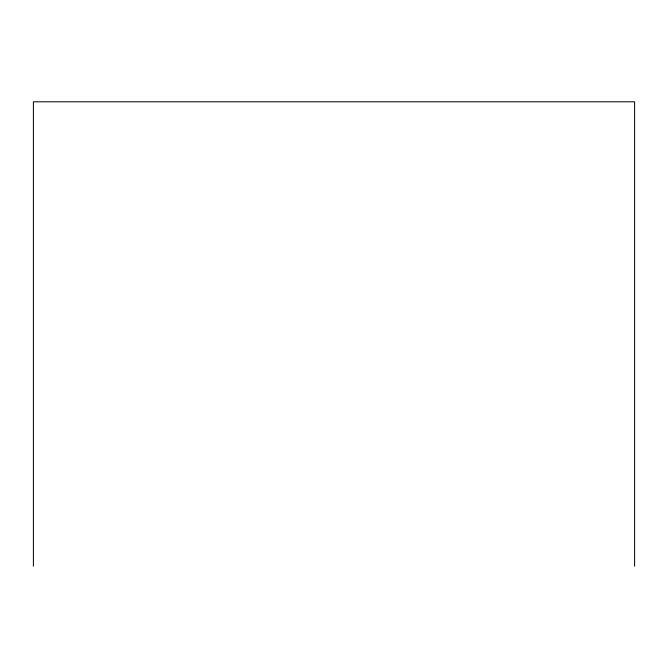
<?xml version="1.0" encoding="UTF-8"?>
<svg xmlns="http://www.w3.org/2000/svg" width="668" height="668" viewBox="0 0 668 668"><rect width="100%" height="100%" fill="white"/><g stroke="black" fill="none" stroke-linecap="round" stroke-linejoin="round"><path stroke-width="1" d="M634.6 566.205L634.6 101.795L33.4 101.795L33.4 566.205"/></g></svg>
